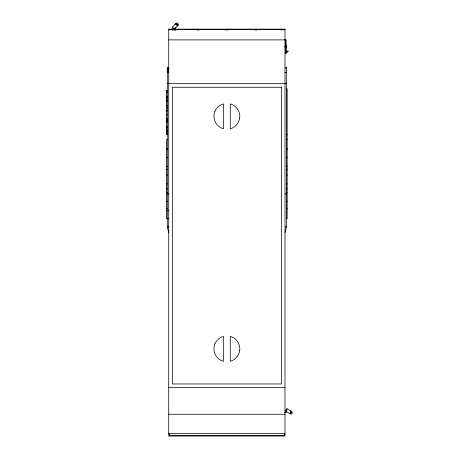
<?xml version="1.0" encoding="UTF-8"?>
<svg xmlns="http://www.w3.org/2000/svg" width="459" height="459" viewBox="0 0 459 459"><rect width="100%" height="100%" fill="white"/><g stroke="black" fill="none" stroke-linecap="round" stroke-linejoin="round"><path stroke-width="0.69" d="M284.993 232.593L286.445 226.907L286.445 67.123M285.745 48.534L286.445 46.646L285.745 44.758M285.716 48.465L286.445 46.646L285.716 44.833M177.88 25.572L178.551 24.379A1.429 0.373 45 0 0 177.122 22.95L175.929 23.621M172.245 27.236L175.826 23.656M174.265 29.256L177.845 25.675M284.081 30.047L284.993 29.141L168.728 29.141L168.728 436.05L284.993 436.05L284.993 29.141M285.716 47.908L286.25 47.375L284.993 46.646L286.25 45.923L285.716 45.389M286.037 52.774L286.869 51.942M286.611 52.406L286.973 52.045M287.104 51.913L287.42 51.603M285.412 47.856L286.25 47.375M284.614 412.498L286.973 411.866M168.728 29.663L284.993 29.663M284.993 39.79L285.716 39.79M168.728 39.893L284.993 39.893M285.641 40.461L286.009 40.461M285.641 42.75L286.009 42.75M285.641 44.466L286.009 44.466M285.641 44.833L286.009 44.879L286.009 40.237M285.716 45.659L285.641 39.87M284.993 46.239L285.716 46.239L285.716 39.503M284.993 46.646L286.445 46.646M284.993 47.059L285.716 47.059L285.716 53.789M285.716 47.638L285.641 53.422M285.641 48.413L286.009 48.413L286.009 53.055M285.641 48.826L286.009 48.826M285.641 50.542L286.009 50.542M285.641 52.831L286.009 52.831M284.993 53.502L285.716 53.502M167.277 67.926L168.728 67.926M284.993 67.921L286.445 67.921M167.277 68.219L168.728 68.219M167.277 68.391L168.728 68.402M167.277 68.586L168.728 68.586M167.277 68.632L168.728 68.632M167.277 68.827L168.728 68.879M167.277 69.114L168.728 69.148M167.277 69.447L168.728 69.447M167.277 69.797L168.728 69.797M167.277 70.175L168.728 70.175M167.277 70.583L168.728 70.583M167.277 71.019L168.728 71.019M167.277 71.472L168.728 71.472M167.277 71.948L168.728 71.948M167.277 72.482L168.728 72.482M284.993 72.499L286.445 72.499M167.277 83.578L168.728 83.578M284.993 83.578L286.445 83.578M168.728 83.636L284.993 83.636M286.445 88.817L287.168 88.817L287.168 218.662L286.445 218.662M166.548 90.412L167.277 90.475M166.548 91.387L167.277 91.444M166.548 92.534L167.277 92.534M166.548 92.701L167.277 92.701M166.548 96.178L167.277 96.178M166.548 97.084L167.277 97.084M166.548 97.268L167.277 97.268M166.548 98.071L167.277 98.071M166.548 99.896L167.277 99.896M166.548 100.888L167.277 100.888M166.548 101.789L167.277 101.789M166.548 105.26L167.277 105.26M166.548 105.943L167.277 105.943M167.277 107.848L166.548 107.899L166.548 90.343M167.277 108.599L166.548 108.599L166.548 110.556L167.277 110.556M167.277 110.648L166.548 110.648L166.548 114.394L167.277 114.394M166.548 111.038L167.277 111.038M167.277 114.796L166.548 114.796L166.548 118.801L167.277 118.801M167.277 119.202L166.548 119.202L166.548 134.625L167.277 134.625M166.548 120.04L167.277 120.04M166.548 120.241L167.277 120.241M166.548 121.222L167.277 121.222M166.548 122.134L167.277 122.134M166.548 126.627L167.277 126.627M166.548 126.736L167.277 126.736M166.548 127.602L167.277 127.602M166.548 128.853L167.277 128.853M166.548 130.115L167.277 130.115M166.548 131.079L167.277 131.079M166.548 131.211L167.277 131.211M166.548 132.008L167.277 132.008M166.548 132.267L167.277 132.267M166.548 133.477L167.277 133.477M166.548 134.183L167.277 134.183M166.548 134.493L167.277 134.493M286.445 134.734L287.168 134.734M167.277 139.679L166.548 139.679L166.548 218.662L168.728 218.662M286.445 139.679L287.168 139.679M166.548 148.521L167.277 148.521M286.445 148.521L287.168 148.521M166.548 149.531L167.277 149.531M286.445 149.531L287.168 149.531M166.548 157.362L167.277 157.362M286.445 157.362L287.168 157.362M286.445 166.204L287.168 166.204M166.548 166.296L167.277 166.296M286.445 169.251L287.168 169.251M166.548 169.331L167.277 169.331M166.548 175.051L167.277 175.051M286.445 175.051L287.168 175.051M166.548 183.893L167.277 183.893M286.445 183.893L287.168 183.893M286.445 188.965L287.168 188.965M166.548 188.999L167.277 188.999M166.548 192.734L167.277 192.734M286.445 192.734L287.168 192.734M167.277 193.922L168.728 193.922M284.993 193.922L286.445 193.922M166.548 201.576L167.277 201.576M286.445 201.576L287.168 201.576M166.548 208.77L167.277 208.77M286.445 208.77L287.168 208.77M167.277 210.417L168.728 210.417M167.277 67.123L167.277 226.907L168.728 226.907M284.993 226.907L286.445 226.907M168.728 387.591L284.993 387.591M168.728 414.253L284.993 414.253M168.728 433.589L284.993 433.589M290.111 413.788L291.436 414.127A1.429 0.373 -60 0 0 292.452 412.377L291.494 411.396M285.412 45.435L286.25 45.923M287.047 408.774A1.429 0.373 -60 0 1 286.255 410.794A1.429 0.373 -60 0 1 285.699 410.472A1.429 0.373 -60 0 1 287.047 408.774L291.436 411.31M285.618 411.253L290.008 413.783M168.728 29.141L169.641 30.047M167.277 226.907L168.728 232.593M284.264 433.233L284.264 435.321L169.457 435.321L169.457 433.262M281.356 29.141L281.356 30.351M256.65 29.141L256.65 30.351M255.198 29.141L255.198 30.351M227.589 29.141L227.589 30.351M226.132 29.141L226.132 30.351M198.523 29.141L198.523 30.351M197.066 29.141L197.066 30.351M175.212 27.494L175.212 30.546M174.018 28.521L174.018 30.546M172.366 29.141L172.366 30.351M291 411.539A1.429 0.373 -60 0 1 291.454 411.803A1.429 0.373 -60 0 1 290.444 413.553A1.429 0.373 -60 0 1 289.99 413.289M291.247 411.471A1.239 0.321 -60 0 1 290.914 412.848A1.239 0.321 -60 0 1 290.042 413.393M290.794 411.207A1.239 0.321 -60 0 1 289.881 413.071M290.765 411.557A1.239 0.321 -60 0 1 291.19 411.436M291.155 411.786A1.239 0.321 -60 0 1 290.363 413.209A1.239 0.321 -60 0 1 289.847 413.278M175.935 24.132A1.429 0.373 45 0 1 176.308 23.765A1.429 0.373 45 0 1 177.736 25.193A1.429 0.373 45 0 1 177.369 25.566M175.963 24.017A1.239 0.321 45 0 1 177.065 24.436A1.239 0.321 45 0 1 177.484 25.538M177.254 25.939A1.239 0.321 45 0 1 176.996 26.025M175.476 24.505A1.239 0.321 45 0 1 175.562 24.247M175.889 24.373A1.239 0.321 45 0 1 177.128 25.612M175.768 24.04A1.239 0.321 45 0 1 176.899 24.602A1.239 0.321 45 0 1 177.461 25.733M214.881 111.371C211.926 118.227 216.109 127.097 223.476 128.738L223.476 103.929C219.597 104.79 216.505 107.831 214.881 111.371M239.718 118.026C238.967 123.018 235.243 127.602 230.246 128.738L230.246 103.929C236.396 105.329 240.522 111.853 239.718 118.026M214.881 343.894C211.926 350.751 216.109 359.621 223.476 361.256L223.476 336.453C219.597 337.308 216.505 340.349 214.881 343.894M239.718 350.55C238.967 355.536 235.243 360.12 230.246 361.256L230.246 336.453C236.396 337.853 240.522 344.376 239.718 350.55M288.218 51.11L285.934 53.187L285.934 51.006L288.218 51.11M281.356 87.267L172.366 87.267L172.366 383.959L281.356 383.959L281.356 87.267M172.354 27.718A1.429 0.373 45 0 0 174.162 29.29A1.429 0.373 45 0 0 173.244 27.729A1.429 0.373 45 0 0 172.354 27.718"/></g></svg>
